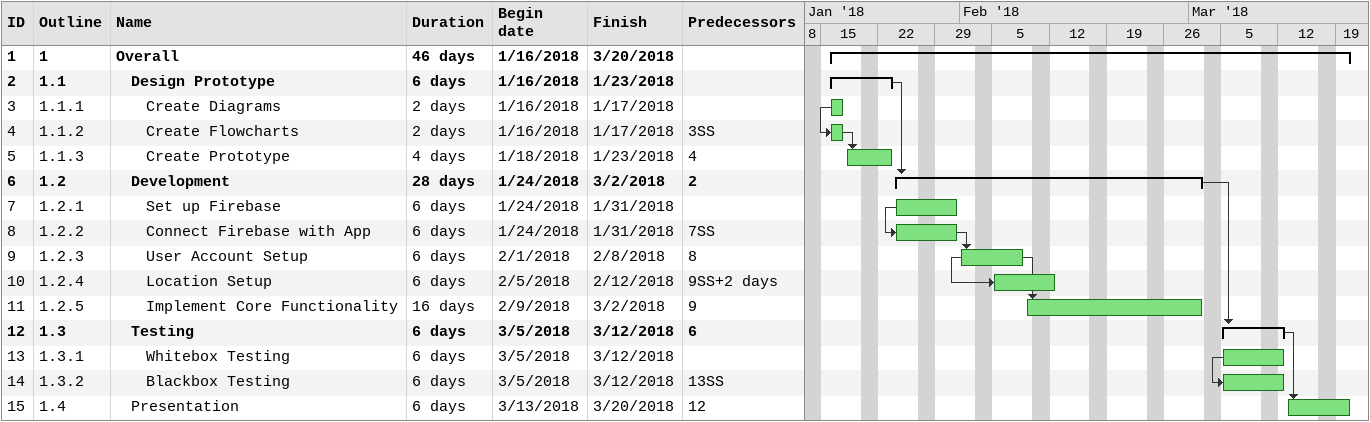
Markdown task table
| ID | WBS | Task | Duration | Start | Finish | Predecessors |
|---|---|---|---|---|---|---|
| 1 | 1 | **Overall** | 46d | 2018-01-16 | 2018-03-20 |  |
| 2 | 1.1 | **Design Prototype** | 6d | 2018-01-16 | 2018-01-23 |  |
| 3 | 1.1.1 | Create Diagrams | 2d | 2018-01-16 | 2018-01-17 |  |
| 4 | 1.1.2 | Create Flowcharts | 2d | 2018-01-16 | 2018-01-17 | 3SS |
| 5 | 1.1.3 | Create Prototype | 4d | 2018-01-18 | 2018-01-23 | 4 |
| 6 | 1.2 | **Development** | 28d | 2018-01-24 | 2018-03-02 | 2 |
| 7 | 1.2.1 | Set up Firebase | 6d | 2018-01-24 | 2018-01-31 |  |
| 8 | 1.2.2 | Connect Firebase with App | 6d | 2018-01-24 | 2018-01-31 | 7SS |
| 9 | 1.2.3 | User Account Setup | 6d | 2018-02-01 | 2018-02-08 | 8 |
| 10 | 1.2.4 | Location Setup | 6d | 2018-02-05 | 2018-02-12 | 9SS+2d |
| 11 | 1.2.5 | Implement Core Functionality | 16d | 2018-02-09 | 2018-03-02 | 9 |
| 12 | 1.3 | **Testing** | 6d | 2018-03-05 | 2018-03-12 | 6 |
| 13 | 1.3.1 | Whitebox Testing | 6d | 2018-03-05 | 2018-03-12 |  |
| 14 | 1.3.2 | Blackbox Testing | 6d | 2018-03-05 | 2018-03-12 | 13SS |
| 15 | 1.4 | Presentation | 6d | 2018-03-13 | 2018-03-20 | 12 |
